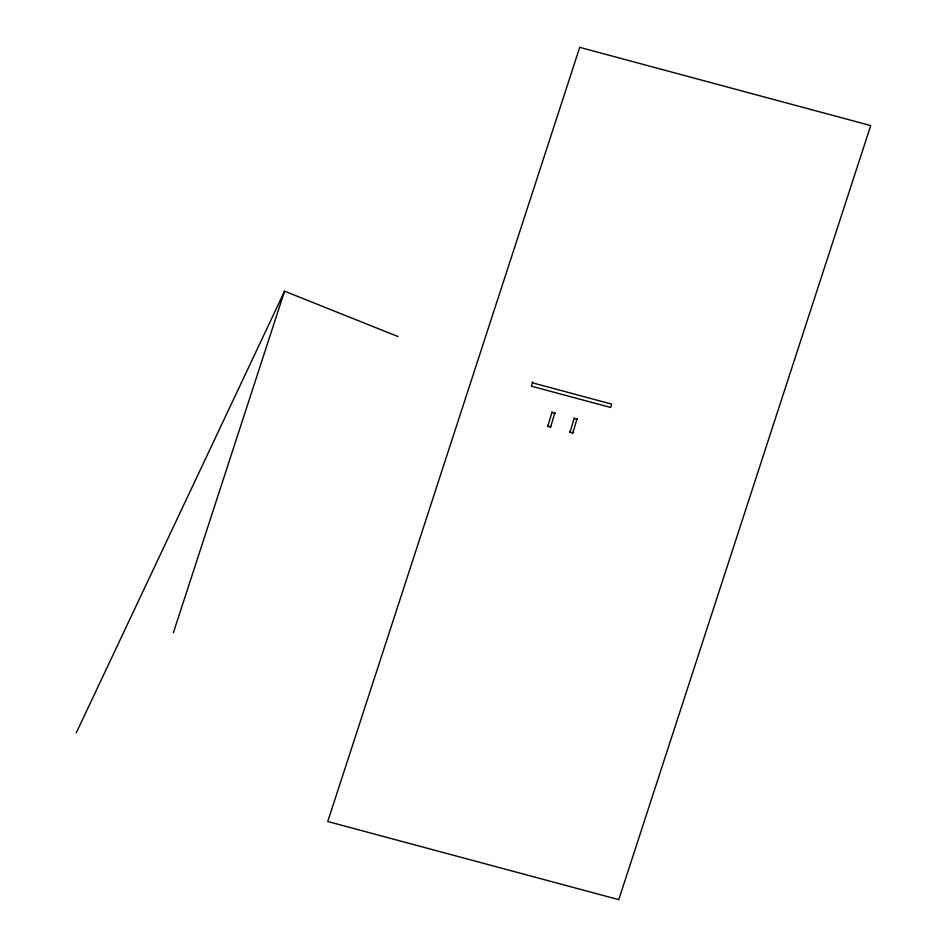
<?xml version="1.0" encoding="UTF-8"?>
<svg xmlns="http://www.w3.org/2000/svg" width="947" height="947" viewBox="0 0 947 947"><rect width="100%" height="100%" fill="white"/><g stroke="black" fill="none" stroke-linecap="round" stroke-linejoin="round"><path stroke-width="1.42" d="M173.372 632.75L284.562 291.179L397.977 336.54M532.474 382.837L531.385 386.187L610.661 407.47L611.75 404.12L532.474 382.837L532.297 381.807M554.942 412.49L550.621 427.144L547.792 426.387L552.113 411.732M577.149 418.456L572.828 433.11L569.999 432.341L574.32 417.698M76.281 732.824L284.562 291.179M552.267 412.632L555.096 413.389M574.474 418.586L577.303 419.343M572.675 432.211L572.828 433.11M569.845 431.453L569.999 432.341M550.467 426.245L550.621 427.144M547.638 425.487L547.792 426.387M579.73 47.35L327.745 821.511L618.77 899.65L870.719 125.584L579.73 47.35"/></g></svg>
